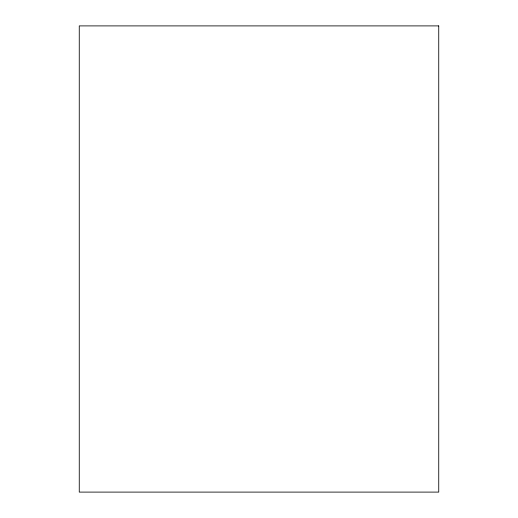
<?xml version="1.0" encoding="UTF-8"?>
<svg xmlns="http://www.w3.org/2000/svg" width="518" height="518" viewBox="0 0 518 518"><rect width="100%" height="100%" fill="white"/><g stroke="black" fill="none" stroke-linecap="round" stroke-linejoin="round"><path stroke-width="0.78" d="M438.74 25.9L79.26 25.9L79.26 492.1L438.74 492.1L438.74 25.9"/></g></svg>
